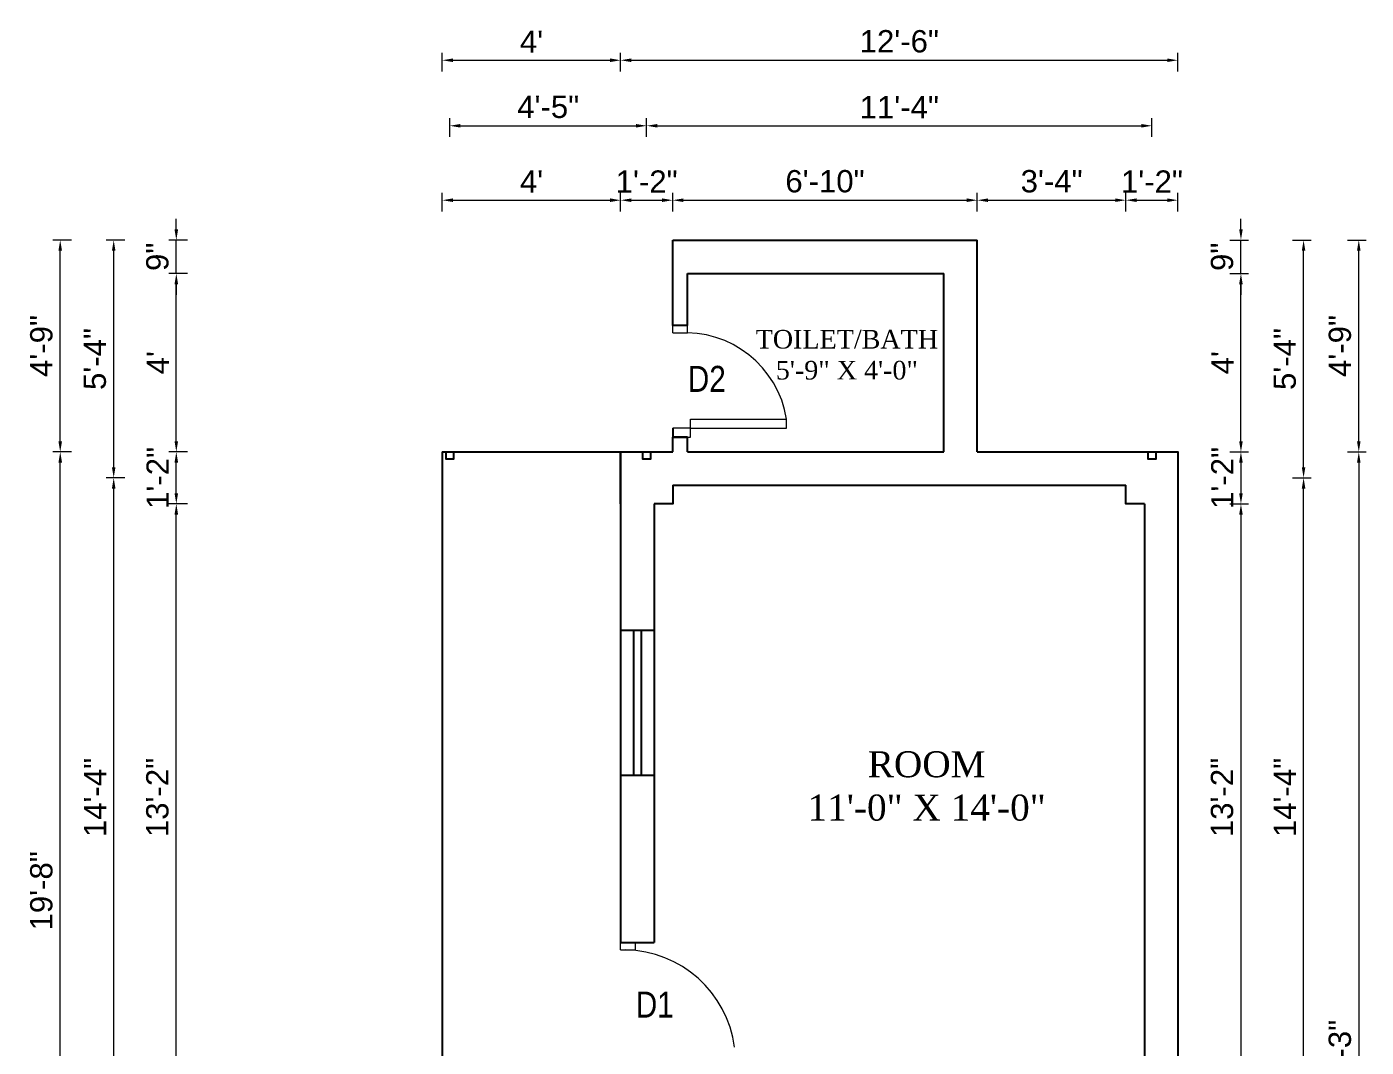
# Model space of a CAD drawing. Header units: inches. Extents: x 0 to 383786, y -45810 to 0.
# Drawn here: x 335864.5 to 336225, y -42253.9 to -41979.3 of the extents above; entities that cross this region are included whole.
import ezdxf

# ---------------------------------------------------------------- set-up
doc = ezdxf.new("R2010")
doc.units = ezdxf.units.IN
doc.header["$LTSCALE"] = 2
doc.header["$MEASUREMENT"] = 0
doc.header["$PDMODE"] = 34
doc.layers.get('0').update_dxf_attribs({"linetype": 'CONTINUOUS'})
doc.layers.get('DEFPOINTS').update_dxf_attribs({"color": 141, "linetype": 'CONTINUOUS'})
for name, color, linetype, lineweight in [('dimension', 160, 'CONTINUOUS', 15), ('steps', 253, 'CONTINUOUS', 20), ('truss', 1, 'CONTINUOUS', 25)]:
    doc.layers.add(name, color=color, linetype=linetype, lineweight=lineweight)
doc.styles.add('Lettring Text', font='arial.ttf')
doc.styles.get("Standard").update_dxf_attribs({"font": 'ARIALN.TTF'})
doc.dimstyles.new('Copy of Standard', dxfattribs={"dimtxt": 6, "dimasz": 2.875, "dimexe": 2, "dimexo": 4, "dimgap": 2, "dimtad": 1, "dimdec": 0, "dimrnd": 1, "dimzin": 0, "dimdsep": 46, "dimlunit": 4, "dimtxsty": 'Lettring Text', "dimcen": 0.1, "dimclrd": 7, "dimclre": 7, "dimclrt": 7, "dimazin": 0, "dimtfac": 0.645, "dimtdec": 0, "dimtmove": 1, "dimatfit": 0, "dimfxl": 3, "dimfxlon": 1, "dimtfillclr": 256, "dimtolj": 1, "dimtzin": 0, "dimlwd": -1, "dimlwe": -1, "dimarcsym": 2})

# ---------------------------------------------------------------- blocks, each defined once
blk = doc.blocks.new('*D437')
at = {"layer": 'DEFPOINTS', "color": 0, "ltscale": 0.5, "transparency": 16777216}
for p in [(336024.35, -42025.94), (335976.35, -42093.67), (336024.35, -42093.67)]:
    blk.add_point(p, dxfattribs=at)
at = {"layer": 'steps', "color": 7, "ltscale": 0.5, "transparency": 16777216}
for p, q in [((335976.35, -42028.94), (335976.35, -42023.94)), ((336024.35, -42028.94), (336024.35, -42023.94)), ((335979.23, -42025.94), (336021.48, -42025.94))]:
    blk.add_line(p, q, dxfattribs=at)
for points in [[(335979.23, -42025.46), (335979.23, -42026.42), (335976.35, -42025.94)], [(336021.48, -42025.46), (336021.48, -42026.42), (336024.35, -42025.94)]]:
    blk.add_solid(points, dxfattribs=at)
at = {"layer": 'steps', "color": 7, "ltscale": 0.5, "transparency": 16777216, "insert": (336000.35, -42020.94), "char_height": 6, "attachment_point": 5, "style": 'Lettring Text'}
blk.add_mtext("\\A1;4'", dxfattribs=at)
blk = doc.blocks.new('*D438')
at = {"layer": 'DEFPOINTS', "color": 0, "ltscale": 0.5, "transparency": 16777216}
for p in [(336038.35, -42025.94), (336038.35, -42036.67), (336024.35, -42093.67)]:
    blk.add_point(p, dxfattribs=at)
at = {"layer": 'steps', "color": 7, "ltscale": 0.5, "transparency": 16777216}
for p, q in [((336024.35, -42028.94), (336024.35, -42023.94)), ((336038.35, -42028.94), (336038.35, -42023.94)), ((336027.23, -42025.94), (336035.48, -42025.94))]:
    blk.add_line(p, q, dxfattribs=at)
for points in [[(336027.23, -42025.46), (336027.23, -42026.42), (336024.35, -42025.94)], [(336035.48, -42025.46), (336035.48, -42026.42), (336038.35, -42025.94)]]:
    blk.add_solid(points, dxfattribs=at)
at = {"layer": 'steps', "color": 7, "ltscale": 0.5, "transparency": 16777216, "insert": (336031.35, -42020.93), "char_height": 6, "attachment_point": 5, "style": 'Lettring Text'}
blk.add_mtext('\\A1;1\'-2"', dxfattribs=at)
blk = doc.blocks.new('*D439')
at = {"layer": 'DEFPOINTS', "color": 0, "ltscale": 0.5, "transparency": 16777216}
for p in [(336120.35, -42025.94), (336038.35, -42036.67), (336120.35, -42036.67)]:
    blk.add_point(p, dxfattribs=at)
at = {"layer": 'steps', "color": 7, "ltscale": 0.5, "transparency": 16777216}
for p, q in [((336038.35, -42028.94), (336038.35, -42023.94)), ((336120.35, -42028.94), (336120.35, -42023.94)), ((336041.23, -42025.94), (336117.48, -42025.94))]:
    blk.add_line(p, q, dxfattribs=at)
for points in [[(336041.23, -42025.46), (336041.23, -42026.42), (336038.35, -42025.94)], [(336117.48, -42025.46), (336117.48, -42026.42), (336120.35, -42025.94)]]:
    blk.add_solid(points, dxfattribs=at)
at = {"layer": 'steps', "color": 7, "ltscale": 0.5, "transparency": 16777216, "insert": (336079.35, -42020.87), "char_height": 6, "attachment_point": 5, "style": 'Lettring Text'}
blk.add_mtext('\\A1;6\'-10"', dxfattribs=at)
blk = doc.blocks.new('*D440')
at = {"layer": 'DEFPOINTS', "color": 0, "ltscale": 0.5, "transparency": 16777216}
for p in [(336160.35, -42025.94), (336120.35, -42036.67), (336160.35, -42102.67)]:
    blk.add_point(p, dxfattribs=at)
at = {"layer": 'steps', "color": 7, "ltscale": 0.5, "transparency": 16777216}
for p, q in [((336120.35, -42028.94), (336120.35, -42023.94)), ((336160.35, -42028.94), (336160.35, -42023.94)), ((336123.23, -42025.94), (336157.48, -42025.94))]:
    blk.add_line(p, q, dxfattribs=at)
for points in [[(336123.23, -42025.46), (336123.23, -42026.42), (336120.35, -42025.94)], [(336157.48, -42025.46), (336157.48, -42026.42), (336160.35, -42025.94)]]:
    blk.add_solid(points, dxfattribs=at)
at = {"layer": 'steps', "color": 7, "ltscale": 0.5, "transparency": 16777216, "insert": (336140.35, -42020.87), "char_height": 6, "attachment_point": 5, "style": 'Lettring Text'}
blk.add_mtext('\\A1;3\'-4"', dxfattribs=at)
blk = doc.blocks.new('*D441')
at = {"layer": 'DEFPOINTS', "color": 0, "ltscale": 0.5, "transparency": 16777216}
for p in [(336174.35, -42025.94), (336174.35, -42093.67), (336160.35, -42102.67)]:
    blk.add_point(p, dxfattribs=at)
at = {"layer": 'steps', "color": 7, "ltscale": 0.5, "transparency": 16777216}
for p, q in [((336160.35, -42028.94), (336160.35, -42023.94)), ((336174.35, -42028.94), (336174.35, -42023.94)), ((336163.23, -42025.94), (336171.48, -42025.94))]:
    blk.add_line(p, q, dxfattribs=at)
for points in [[(336163.23, -42025.46), (336163.23, -42026.42), (336160.35, -42025.94)], [(336171.48, -42025.46), (336171.48, -42026.42), (336174.35, -42025.94)]]:
    blk.add_solid(points, dxfattribs=at)
at = {"layer": 'steps', "color": 7, "ltscale": 0.5, "transparency": 16777216, "insert": (336167.35, -42020.93), "char_height": 6, "attachment_point": 5, "style": 'Lettring Text'}
blk.add_mtext('\\A1;1\'-2"', dxfattribs=at)
blk = doc.blocks.new('*D442')
at = {"layer": 'DEFPOINTS', "color": 0, "ltscale": 0.5, "transparency": 16777216}
for p in [(336031.35, -42005.91), (335978.35, -42094.67), (336031.35, -42100.67)]:
    blk.add_point(p, dxfattribs=at)
at = {"layer": 'steps', "color": 7, "ltscale": 0.5, "transparency": 16777216}
for p, q in [((335978.35, -42008.91), (335978.35, -42003.91)), ((335981.23, -42005.91), (336028.48, -42005.91)), ((336031.35, -42008.91), (336031.35, -42003.91))]:
    blk.add_line(p, q, dxfattribs=at)
for points in [[(335981.23, -42005.43), (335981.23, -42006.39), (335978.35, -42005.91)], [(336028.48, -42005.43), (336028.48, -42006.39), (336031.35, -42005.91)]]:
    blk.add_solid(points, dxfattribs=at)
at = {"layer": 'steps', "color": 7, "ltscale": 0.5, "transparency": 16777216, "insert": (336004.85, -42000.86), "char_height": 6, "attachment_point": 5, "style": 'Lettring Text'}
blk.add_mtext('\\A1;4\'-5"', dxfattribs=at)
blk = doc.blocks.new('*D443')
at = {"layer": 'DEFPOINTS', "color": 0, "ltscale": 0.5, "transparency": 16777216}
for p in [(336167.35, -42005.91), (336167.35, -42094.67), (336031.35, -42100.67)]:
    blk.add_point(p, dxfattribs=at)
at = {"layer": 'steps', "color": 7, "ltscale": 0.5, "transparency": 16777216}
for p, q in [((336031.35, -42008.91), (336031.35, -42003.91)), ((336034.23, -42005.91), (336164.48, -42005.91)), ((336167.35, -42008.91), (336167.35, -42003.91))]:
    blk.add_line(p, q, dxfattribs=at)
for points in [[(336034.23, -42005.43), (336034.23, -42006.39), (336031.35, -42005.91)], [(336164.48, -42005.43), (336164.48, -42006.39), (336167.35, -42005.91)]]:
    blk.add_solid(points, dxfattribs=at)
at = {"layer": 'steps', "color": 7, "ltscale": 0.5, "transparency": 16777216, "insert": (336099.35, -42000.9), "char_height": 6, "attachment_point": 5, "style": 'Lettring Text'}
blk.add_mtext('\\A1;11\'-4"', dxfattribs=at)
blk = doc.blocks.new('*D444')
at = {"layer": 'DEFPOINTS', "color": 0, "ltscale": 0.5, "transparency": 16777216}
for p in [(336024.35, -41988.28), (335976.35, -42093.67), (336024.35, -42093.67)]:
    blk.add_point(p, dxfattribs=at)
at = {"layer": 'steps', "color": 7, "ltscale": 0.5, "transparency": 16777216}
for p, q in [((335976.35, -41991.28), (335976.35, -41986.28)), ((335979.23, -41988.28), (336021.48, -41988.28)), ((336024.35, -41991.28), (336024.35, -41986.28))]:
    blk.add_line(p, q, dxfattribs=at)
for points in [[(335979.23, -41987.8), (335979.23, -41988.76), (335976.35, -41988.28)], [(336021.48, -41987.8), (336021.48, -41988.76), (336024.35, -41988.28)]]:
    blk.add_solid(points, dxfattribs=at)
at = {"layer": 'steps', "color": 7, "ltscale": 0.5, "transparency": 16777216, "insert": (336000.35, -41983.28), "char_height": 6, "attachment_point": 5, "style": 'Lettring Text'}
blk.add_mtext("\\A1;4'", dxfattribs=at)
blk = doc.blocks.new('*D445')
at = {"layer": 'DEFPOINTS', "color": 0, "ltscale": 0.5, "transparency": 16777216}
for p in [(336174.35, -41988.28), (336024.35, -42093.67), (336174.35, -42093.67)]:
    blk.add_point(p, dxfattribs=at)
at = {"layer": 'steps', "color": 7, "ltscale": 0.5, "transparency": 16777216}
for p, q in [((336024.35, -41991.28), (336024.35, -41986.28)), ((336027.23, -41988.28), (336171.48, -41988.28)), ((336174.35, -41991.28), (336174.35, -41986.28))]:
    blk.add_line(p, q, dxfattribs=at)
for points in [[(336027.23, -41987.8), (336027.23, -41988.76), (336024.35, -41988.28)], [(336171.48, -41987.8), (336171.48, -41988.76), (336174.35, -41988.28)]]:
    blk.add_solid(points, dxfattribs=at)
at = {"layer": 'steps', "color": 7, "ltscale": 0.5, "transparency": 16777216, "insert": (336099.35, -41983.21), "char_height": 6, "attachment_point": 5, "style": 'Lettring Text'}
blk.add_mtext('\\A1;12\'-6"', dxfattribs=at)
blk = doc.blocks.new('*D446')
at = {"layer": 'DEFPOINTS', "color": 0, "ltscale": 0.5, "transparency": 16777216}
for p in [(336174.35, -42093.67), (336174.35, -42107.67), (336191.3, -42107.67)]:
    blk.add_point(p, dxfattribs=at)
at = {"layer": 'steps', "color": 7, "ltscale": 0.5, "transparency": 16777216}
for p, q in [((336188.3, -42093.67), (336193.3, -42093.67)), ((336191.3, -42096.55), (336191.3, -42104.8)), ((336188.3, -42107.67), (336193.3, -42107.67))]:
    blk.add_line(p, q, dxfattribs=at)
for points in [[(336190.82, -42096.55), (336191.78, -42096.55), (336191.3, -42093.67)], [(336190.82, -42104.8), (336191.78, -42104.8), (336191.3, -42107.67)]]:
    blk.add_solid(points, dxfattribs=at)
at = {"layer": 'steps', "color": 7, "ltscale": 0.5, "transparency": 16777216, "insert": (336186.29, -42100.67), "char_height": 6, "attachment_point": 5, "rotation": 90, "style": 'Lettring Text'}
blk.add_mtext('\\A1;1\'-2"', dxfattribs=at)
blk = doc.blocks.new('*D447')
at = {"layer": 'DEFPOINTS', "color": 0, "ltscale": 0.5, "transparency": 16777216}
for p in [(336111.35, -42045.67), (336191.3, -42045.67), (336174.35, -42093.67)]:
    blk.add_point(p, dxfattribs=at)
at = {"layer": 'steps', "color": 7, "ltscale": 0.5, "transparency": 16777216}
for p, q in [((336188.3, -42045.67), (336193.3, -42045.67)), ((336191.3, -42090.8), (336191.3, -42048.55)), ((336188.3, -42093.67), (336193.3, -42093.67))]:
    blk.add_line(p, q, dxfattribs=at)
for points in [[(336190.82, -42048.55), (336191.78, -42048.55), (336191.3, -42045.67)], [(336190.82, -42090.8), (336191.78, -42090.8), (336191.3, -42093.67)]]:
    blk.add_solid(points, dxfattribs=at)
at = {"layer": 'steps', "color": 7, "ltscale": 0.5, "transparency": 16777216, "insert": (336186.3, -42069.67), "char_height": 6, "attachment_point": 5, "rotation": 90, "style": 'Lettring Text'}
blk.add_mtext("\\A1;4'", dxfattribs=at)
blk = doc.blocks.new('*D448')
at = {"layer": 'DEFPOINTS', "color": 0, "ltscale": 0.5, "transparency": 16777216}
for p in [(336120.35, -42036.67), (336191.3, -42036.67), (336111.35, -42045.67)]:
    blk.add_point(p, dxfattribs=at)
at = {"layer": 'steps', "color": 7, "ltscale": 0.5, "transparency": 16777216}
for p, q in [((336191.3, -42033.8), (336191.3, -42030.92)), ((336188.3, -42036.67), (336193.3, -42036.67)), ((336191.3, -42045.67), (336191.3, -42036.67)), ((336188.3, -42045.67), (336193.3, -42045.67)), ((336191.3, -42048.55), (336191.3, -42051.42))]:
    blk.add_line(p, q, dxfattribs=at)
for points in [[(336190.82, -42033.8), (336191.78, -42033.8), (336191.3, -42036.67)], [(336190.82, -42048.55), (336191.78, -42048.55), (336191.3, -42045.67)]]:
    blk.add_solid(points, dxfattribs=at)
at = {"layer": 'steps', "color": 7, "ltscale": 0.5, "transparency": 16777216, "insert": (336186.24, -42041.17), "char_height": 6, "attachment_point": 5, "rotation": 90, "style": 'Lettring Text'}
blk.add_mtext('\\A1;9"', dxfattribs=at)
blk = doc.blocks.new('*D449')
at = {"layer": 'DEFPOINTS', "color": 0, "ltscale": 0.5, "transparency": 16777216}
for p in [(336174.35, -42107.67), (336174.35, -42265.67), (336191.3, -42265.67)]:
    blk.add_point(p, dxfattribs=at)
at = {"layer": 'steps', "color": 7, "ltscale": 0.5, "transparency": 16777216}
for p, q in [((336188.3, -42107.67), (336193.3, -42107.67)), ((336191.3, -42110.55), (336191.3, -42262.8)), ((336188.3, -42265.67), (336193.3, -42265.67))]:
    blk.add_line(p, q, dxfattribs=at)
for points in [[(336190.82, -42110.55), (336191.78, -42110.55), (336191.3, -42107.67)], [(336190.82, -42262.8), (336191.78, -42262.8), (336191.3, -42265.67)]]:
    blk.add_solid(points, dxfattribs=at)
at = {"layer": 'steps', "color": 7, "ltscale": 0.5, "transparency": 16777216, "insert": (336186.24, -42186.67), "char_height": 6, "attachment_point": 5, "rotation": 90, "style": 'Lettring Text'}
blk.add_mtext('\\A1;13\'-2"', dxfattribs=at)
blk = doc.blocks.new('*D454')
at = {"layer": 'DEFPOINTS', "color": 0, "ltscale": 0.5, "transparency": 16777216}
for p in [(336174.35, -42100.67), (336208.16, -42100.67), (336174.35, -42272.67)]:
    blk.add_point(p, dxfattribs=at)
at = {"layer": 'steps', "color": 7, "ltscale": 0.5, "transparency": 16777216}
for p, q in [((336205.16, -42100.67), (336210.16, -42100.67)), ((336208.16, -42269.8), (336208.16, -42103.55)), ((336205.16, -42272.67), (336210.16, -42272.67))]:
    blk.add_line(p, q, dxfattribs=at)
for points in [[(336207.68, -42103.55), (336208.64, -42103.55), (336208.16, -42100.67)], [(336207.68, -42269.8), (336208.64, -42269.8), (336208.16, -42272.67)]]:
    blk.add_solid(points, dxfattribs=at)
at = {"layer": 'steps', "color": 7, "ltscale": 0.5, "transparency": 16777216, "insert": (336203.15, -42186.67), "char_height": 6, "attachment_point": 5, "rotation": 90, "style": 'Lettring Text'}
blk.add_mtext('\\A1;14\'-4"', dxfattribs=at)
blk = doc.blocks.new('*D455')
at = {"layer": 'DEFPOINTS', "color": 0, "ltscale": 0.5, "transparency": 16777216}
for p in [(336120.35, -42036.67), (336208.16, -42036.67), (336174.35, -42100.67)]:
    blk.add_point(p, dxfattribs=at)
at = {"layer": 'steps', "color": 7, "ltscale": 0.5, "transparency": 16777216}
for p, q in [((336205.16, -42036.67), (336210.16, -42036.67)), ((336208.16, -42097.8), (336208.16, -42039.55)), ((336205.16, -42100.67), (336210.16, -42100.67))]:
    blk.add_line(p, q, dxfattribs=at)
for points in [[(336207.68, -42039.55), (336208.64, -42039.55), (336208.16, -42036.67)], [(336207.68, -42097.8), (336208.64, -42097.8), (336208.16, -42100.67)]]:
    blk.add_solid(points, dxfattribs=at)
at = {"layer": 'steps', "color": 7, "ltscale": 0.5, "transparency": 16777216, "insert": (336203.11, -42068.67), "char_height": 6, "attachment_point": 5, "rotation": 90, "style": 'Lettring Text'}
blk.add_mtext('\\A1;5\'-4"', dxfattribs=at)
blk = doc.blocks.new('*D456')
at = {"layer": 'DEFPOINTS', "color": 0, "ltscale": 0.5, "transparency": 16777216}
for p in [(336174.35, -42093.67), (336174.35, -42420.67), (336223.02, -42420.67)]:
    blk.add_point(p, dxfattribs=at)
at = {"layer": 'steps', "color": 7, "ltscale": 0.5, "transparency": 16777216}
for p, q in [((336220.02, -42093.67), (336225.02, -42093.67)), ((336223.02, -42096.55), (336223.02, -42417.8)), ((336220.02, -42420.67), (336225.02, -42420.67))]:
    blk.add_line(p, q, dxfattribs=at)
for points in [[(336222.54, -42096.55), (336223.5, -42096.55), (336223.02, -42093.67)], [(336222.54, -42417.8), (336223.5, -42417.8), (336223.02, -42420.67)]]:
    blk.add_solid(points, dxfattribs=at)
at = {"layer": 'steps', "color": 7, "ltscale": 0.5, "transparency": 16777216, "insert": (336217.95, -42257.17), "char_height": 6, "attachment_point": 5, "rotation": 90, "style": 'Lettring Text'}
blk.add_mtext('\\A1;27\'-3"', dxfattribs=at)
blk = doc.blocks.new('*D457')
at = {"layer": 'DEFPOINTS', "color": 0, "ltscale": 0.5, "transparency": 16777216}
for p in [(336120.35, -42036.67), (336223.02, -42036.67), (336174.35, -42093.67)]:
    blk.add_point(p, dxfattribs=at)
at = {"layer": 'steps', "color": 7, "ltscale": 0.5, "transparency": 16777216}
for p, q in [((336220.02, -42036.67), (336225.02, -42036.67)), ((336223.02, -42090.8), (336223.02, -42039.55)), ((336220.02, -42093.67), (336225.02, -42093.67))]:
    blk.add_line(p, q, dxfattribs=at)
for points in [[(336222.54, -42039.55), (336223.5, -42039.55), (336223.02, -42036.67)], [(336222.54, -42090.8), (336223.5, -42090.8), (336223.02, -42093.67)]]:
    blk.add_solid(points, dxfattribs=at)
at = {"layer": 'steps', "color": 7, "ltscale": 0.5, "transparency": 16777216, "insert": (336217.96, -42065.17), "char_height": 6, "attachment_point": 5, "rotation": 90, "style": 'Lettring Text'}
blk.add_mtext('\\A1;4\'-9"', dxfattribs=at)
blk = doc.blocks.new('*D473')
at = {"layer": 'DEFPOINTS', "color": 0, "ltscale": 0.5, "transparency": 16777216}
for p in [(335904.75, -42107.67), (336024.35, -42107.67), (336033.35, -42265.67)]:
    blk.add_point(p, dxfattribs=at)
at = {"layer": 'steps', "color": 7, "ltscale": 0.5, "transparency": 16777216}
for p, q in [((335907.75, -42107.67), (335902.75, -42107.67)), ((335904.75, -42262.8), (335904.75, -42110.55)), ((335907.75, -42265.67), (335902.75, -42265.67))]:
    blk.add_line(p, q, dxfattribs=at)
for points in [[(335904.27, -42110.55), (335905.23, -42110.55), (335904.75, -42107.67)], [(335904.27, -42262.8), (335905.23, -42262.8), (335904.75, -42265.67)]]:
    blk.add_solid(points, dxfattribs=at)
at = {"layer": 'steps', "color": 7, "ltscale": 0.5, "transparency": 16777216, "insert": (335899.68, -42186.67), "char_height": 6, "attachment_point": 5, "rotation": 90, "style": 'Lettring Text'}
blk.add_mtext('\\A1;13\'-2"', dxfattribs=at)
blk = doc.blocks.new('*D474')
at = {"layer": 'DEFPOINTS', "color": 0, "ltscale": 0.5, "transparency": 16777216}
for p in [(335904.75, -42093.67), (336024.35, -42093.67), (336024.35, -42107.67)]:
    blk.add_point(p, dxfattribs=at)
at = {"layer": 'steps', "color": 7, "ltscale": 0.5, "transparency": 16777216}
for p, q in [((335907.75, -42093.67), (335902.75, -42093.67)), ((335904.75, -42104.8), (335904.75, -42096.55)), ((335907.75, -42107.67), (335902.75, -42107.67))]:
    blk.add_line(p, q, dxfattribs=at)
for points in [[(335904.27, -42096.55), (335905.23, -42096.55), (335904.75, -42093.67)], [(335904.27, -42104.8), (335905.23, -42104.8), (335904.75, -42107.67)]]:
    blk.add_solid(points, dxfattribs=at)
at = {"layer": 'steps', "color": 7, "ltscale": 0.5, "transparency": 16777216, "insert": (335899.73, -42100.67), "char_height": 6, "attachment_point": 5, "rotation": 90, "style": 'Lettring Text'}
blk.add_mtext('\\A1;1\'-2"', dxfattribs=at)
blk = doc.blocks.new('*D475')
at = {"layer": 'DEFPOINTS', "color": 0, "ltscale": 0.5, "transparency": 16777216}
for p in [(335904.75, -42045.67), (336042.35, -42045.67), (336024.35, -42093.67)]:
    blk.add_point(p, dxfattribs=at)
at = {"layer": 'steps', "color": 7, "ltscale": 0.5, "transparency": 16777216}
for p, q in [((335907.75, -42045.67), (335902.75, -42045.67)), ((335904.75, -42090.8), (335904.75, -42048.55)), ((335907.75, -42093.67), (335902.75, -42093.67))]:
    blk.add_line(p, q, dxfattribs=at)
for points in [[(335904.27, -42048.55), (335905.23, -42048.55), (335904.75, -42045.67)], [(335904.27, -42090.8), (335905.23, -42090.8), (335904.75, -42093.67)]]:
    blk.add_solid(points, dxfattribs=at)
at = {"layer": 'steps', "color": 7, "ltscale": 0.5, "transparency": 16777216, "insert": (335899.75, -42069.67), "char_height": 6, "attachment_point": 5, "rotation": 90, "style": 'Lettring Text'}
blk.add_mtext("\\A1;4'", dxfattribs=at)
blk = doc.blocks.new('*D476')
at = {"layer": 'DEFPOINTS', "color": 0, "ltscale": 0.5, "transparency": 16777216}
for p in [(335904.75, -42036.67), (336038.35, -42036.67), (336042.35, -42045.67)]:
    blk.add_point(p, dxfattribs=at)
at = {"layer": 'steps', "color": 7, "ltscale": 0.5, "transparency": 16777216}
for p, q in [((335904.75, -42033.8), (335904.75, -42030.92)), ((335907.75, -42036.67), (335902.75, -42036.67)), ((335904.75, -42045.67), (335904.75, -42036.67)), ((335907.75, -42045.67), (335902.75, -42045.67)), ((335904.75, -42048.55), (335904.75, -42051.42))]:
    blk.add_line(p, q, dxfattribs=at)
for points in [[(335904.27, -42033.8), (335905.23, -42033.8), (335904.75, -42036.67)], [(335904.27, -42048.55), (335905.23, -42048.55), (335904.75, -42045.67)]]:
    blk.add_solid(points, dxfattribs=at)
at = {"layer": 'steps', "color": 7, "ltscale": 0.5, "transparency": 16777216, "insert": (335899.68, -42041.17), "char_height": 6, "attachment_point": 5, "rotation": 90, "style": 'Lettring Text'}
blk.add_mtext('\\A1;9"', dxfattribs=at)
blk = doc.blocks.new('*D478')
at = {"layer": 'DEFPOINTS', "color": 0, "ltscale": 0.5, "transparency": 16777216}
for p in [(335887.9, -42100.67), (336024.35, -42100.67), (336174.35, -42272.67)]:
    blk.add_point(p, dxfattribs=at)
at = {"layer": 'steps', "color": 7, "ltscale": 0.5, "transparency": 16777216}
for p, q in [((335890.9, -42100.67), (335885.9, -42100.67)), ((335887.9, -42269.8), (335887.9, -42103.55)), ((335890.9, -42272.67), (335885.9, -42272.67))]:
    blk.add_line(p, q, dxfattribs=at)
for points in [[(335887.42, -42103.55), (335888.38, -42103.55), (335887.9, -42100.67)], [(335887.42, -42269.8), (335888.38, -42269.8), (335887.9, -42272.67)]]:
    blk.add_solid(points, dxfattribs=at)
at = {"layer": 'steps', "color": 7, "ltscale": 0.5, "transparency": 16777216, "insert": (335882.89, -42186.67), "char_height": 6, "attachment_point": 5, "rotation": 90, "style": 'Lettring Text'}
blk.add_mtext('\\A1;14\'-4"', dxfattribs=at)
blk = doc.blocks.new('*D479')
at = {"layer": 'DEFPOINTS', "color": 0, "ltscale": 0.5, "transparency": 16777216}
for p in [(335887.9, -42036.67), (336038.35, -42036.67), (336024.35, -42100.67)]:
    blk.add_point(p, dxfattribs=at)
at = {"layer": 'steps', "color": 7, "ltscale": 0.5, "transparency": 16777216}
for p, q in [((335890.9, -42036.67), (335885.9, -42036.67)), ((335887.9, -42097.8), (335887.9, -42039.55)), ((335890.9, -42100.67), (335885.9, -42100.67))]:
    blk.add_line(p, q, dxfattribs=at)
for points in [[(335887.42, -42039.55), (335888.38, -42039.55), (335887.9, -42036.67)], [(335887.42, -42097.8), (335888.38, -42097.8), (335887.9, -42100.67)]]:
    blk.add_solid(points, dxfattribs=at)
at = {"layer": 'steps', "color": 7, "ltscale": 0.5, "transparency": 16777216, "insert": (335882.85, -42068.67), "char_height": 6, "attachment_point": 5, "rotation": 90, "style": 'Lettring Text'}
blk.add_mtext('\\A1;5\'-4"', dxfattribs=at)
blk = doc.blocks.new('*D481')
at = {"layer": 'DEFPOINTS', "color": 0, "ltscale": 0.5, "transparency": 16777216}
for p in [(335873.51, -42093.67), (335976.35, -42093.67), (335916.35, -42329.91)]:
    blk.add_point(p, dxfattribs=at)
at = {"layer": 'steps', "color": 7, "ltscale": 0.5, "transparency": 16777216}
for p, q in [((335876.51, -42093.67), (335871.51, -42093.67)), ((335873.51, -42327.03), (335873.51, -42096.55)), ((335876.51, -42329.91), (335871.51, -42329.91))]:
    blk.add_line(p, q, dxfattribs=at)
for points in [[(335873.03, -42096.55), (335873.99, -42096.55), (335873.51, -42093.67)], [(335873.03, -42327.03), (335873.99, -42327.03), (335873.51, -42329.91)]]:
    blk.add_solid(points, dxfattribs=at)
at = {"layer": 'steps', "color": 7, "ltscale": 0.5, "transparency": 16777216, "insert": (335868.45, -42211.79), "char_height": 6, "attachment_point": 5, "rotation": 90, "style": 'Lettring Text'}
blk.add_mtext('\\A1;19\'-8"', dxfattribs=at)
blk = doc.blocks.new('*D482')
at = {"layer": 'DEFPOINTS', "color": 0, "ltscale": 0.5, "transparency": 16777216}
for p in [(335873.51, -42036.67), (336038.35, -42036.67), (335976.35, -42093.67)]:
    blk.add_point(p, dxfattribs=at)
at = {"layer": 'steps', "color": 7, "ltscale": 0.5, "transparency": 16777216}
for p, q in [((335876.51, -42036.67), (335871.51, -42036.67)), ((335873.51, -42090.8), (335873.51, -42039.55)), ((335876.51, -42093.67), (335871.51, -42093.67))]:
    blk.add_line(p, q, dxfattribs=at)
for points in [[(335873.03, -42039.55), (335873.99, -42039.55), (335873.51, -42036.67)], [(335873.03, -42090.8), (335873.99, -42090.8), (335873.51, -42093.67)]]:
    blk.add_solid(points, dxfattribs=at)
at = {"layer": 'steps', "color": 7, "ltscale": 0.5, "transparency": 16777216, "insert": (335868.45, -42065.17), "char_height": 6, "attachment_point": 5, "rotation": 90, "style": 'Lettring Text'}
blk.add_mtext('\\A1;4\'-9"', dxfattribs=at)

msp = doc.modelspace()

# ---------------------------------------------------------------- linework, layer by layer
at = {"ltscale": 0.5}
for p, q in [((336038.35, -42036.67), (336120.35, -42036.67)), ((336038.35, -42059.67), (336038.35, -42036.67)), ((336120.35, -42093.67), (336120.35, -42036.67)), ((336042.35, -42045.67), (336111.35, -42045.67)), ((336042.35, -42059.67), (336042.35, -42045.67)), ((336111.35, -42093.67), (336111.35, -42045.67)), ((336042.35, -42059.67), (336038.35, -42059.67)), ((336038.35, -42093.67), (336038.35, -42089.67)), ((336042.35, -42089.67), (336038.35, -42089.67)), ((336042.35, -42093.67), (336042.35, -42089.67)), ((336042.35, -42093.67), (336042.35, -42089.67)), ((335976.35, -42093.67), (336038.35, -42093.67)), ((336042.35, -42093.67), (336111.35, -42093.67)), ((336120.35, -42093.67), (336174.35, -42093.67)), ((336038.35, -42102.67), (336160.35, -42102.67)), ((336024.35, -42141.67), (336033.35, -42141.67)), ((336027.85, -42141.67), (336027.85, -42180.67)), ((336029.85, -42141.67), (336029.85, -42180.67)), ((336024.35, -42180.67), (336033.35, -42180.67)), ((336024.35, -42225.67), (336033.35, -42225.67))]:
    msp.add_line(p, q, dxfattribs=at)
at = {"color": 242, "ltscale": 0.5, "true_color": 0xcd2027}
for p, q in [((335976.35, -42093.67), (335976.35, -42329.67)), ((336024.35, -42093.67), (336024.35, -42225.67)), ((336174.35, -42093.67), (336174.35, -42420.67)), ((336033.35, -42107.67), (336033.35, -42225.67)), ((336165.35, -42107.67), (336165.35, -42265.67))]:
    msp.add_line(p, q, dxfattribs=at)
at = {"ltscale": 0.5}
for points in [[(335979.35, -42093.67), (335979.35, -42095.67), (335977.35, -42095.67), (335977.35, -42093.67)], [(336032.35, -42093.67), (336032.35, -42095.67), (336030.35, -42095.67), (336030.35, -42093.67)], [(336168.35, -42093.67), (336168.35, -42095.67), (336166.35, -42095.67), (336166.35, -42093.67)]]:
    msp.add_lwpolyline(points, close=True, dxfattribs=at)
for points in [[(336024.35, -42107.67), (336024.35, -42093.67), (336038.35, -42093.67)], [(336160.35, -42093.67), (336174.35, -42093.67), (336174.35, -42107.67)], [(336038.35, -42102.67), (336038.35, -42107.67), (336033.35, -42107.67)], [(336165.35, -42107.67), (336160.35, -42107.67), (336160.35, -42102.67)]]:
    msp.add_lwpolyline(points, dxfattribs=at)
at = {"layer": 'dimension', "ltscale": 7}
for p, q in [((336038.35, -42059.67), (336042.35, -42059.67)), ((336038.35, -42061.67), (336038.35, -42059.67)), ((336042.35, -42061.67), (336042.35, -42059.67)), ((336038.35, -42061.67), (336042.35, -42061.67)), ((336043.15, -42084.87), (336069.03, -42084.87)), ((336043.15, -42087.27), (336043.15, -42084.87)), ((336069.03, -42087.27), (336069.03, -42084.87)), ((336043.15, -42087.27), (336038.35, -42087.27)), ((336038.35, -42087.27), (336038.35, -42089.67)), ((336043.15, -42087.27), (336069.03, -42087.27)), ((336043.15, -42089.67), (336043.15, -42087.27)), ((336038.35, -42089.67), (336043.15, -42089.67)), ((336024.35, -42225.67), (336028.35, -42225.67)), ((336024.35, -42227.67), (336024.35, -42225.67)), ((336028.35, -42227.67), (336028.35, -42225.67)), ((336024.35, -42227.67), (336028.35, -42227.67))]:
    msp.add_line(p, q, dxfattribs=at)
for centre, radius, start, end in [((336041.71, -42089.27), 27.67, 9.1337, 94.3044), ((336025.09, -42257.88), 30.21, 7.6166, 88.9643)]:
    msp.add_arc(centre, radius, start, end, dxfattribs=at)
at = {"layer": 'truss', "ltscale": 7}
for p, q in [((336038.35, -42087.27), (336038.35, -42089.67)), ((336038.35, -42089.67), (336042.35, -42089.67))]:
    msp.add_line(p, q, dxfattribs=at)

# ---------------------------------------------------------------- texts
at = {"layer": 'steps', "color": 7, "ltscale": 0.3, "width": 70.3269, "attachment_point": 2}
for s, insert, char_height in [('{\\fTimes New Roman|b0|i0|c0|p18;TOILET/BATH \\P5\'-9" X 4\'-0"}', (336085.24, -42060.85), 5), ('{\\fTimes New Roman|b0|i0|c0|p18;ROOM \\P11\'-0" X 14\'-0"}', (336106.71, -42174.23), 7)]:
    msp.add_mtext(s, dxfattribs=dict(at, insert=insert, char_height=char_height))
at = {"layer": 'steps', "color": 7, "ltscale": 0.3, "char_height": 7, "attachment_point": 8}
for s, insert in [('D2', (336047.53, -42077.52)), ('{\\W1;D1}', (336033.53, -42245.9))]:
    msp.add_mtext_dynamic_manual_height_columns(s, width=18.6213, gutter_width=40, heights=[0], dxfattribs=dict(at, insert=insert))

# ---------------------------------------------------------------- dimensions: what is measured, and where the dimension line sits
at = {"layer": 'steps', "ltscale": 0.5}
for base, p1, p2, picture, middle in [((336024.35, -41988.28), (335976.35, -42093.67), (336024.35, -42093.67), '*D444', (336000.35, -41983.28)), ((336174.35, -41988.28), (336024.35, -42093.67), (336174.35, -42093.67), '*D445', (336099.35, -41983.21)), ((336031.35, -42005.91), (335978.35, -42094.67), (336031.35, -42100.67), '*D442', (336004.85, -42000.86)), ((336167.35, -42005.91), (336031.35, -42100.67), (336167.35, -42094.67), '*D443', (336099.35, -42000.9)), ((336024.35, -42025.94), (335976.35, -42093.67), (336024.35, -42093.67), '*D437', (336000.35, -42020.94)), ((336120.35, -42025.94), (336038.35, -42036.67), (336120.35, -42036.67), '*D439', (336079.35, -42020.87)), ((336160.35, -42025.94), (336120.35, -42036.67), (336160.35, -42102.67), '*D440', (336140.35, -42020.87))]:
    dim = msp.add_linear_dim(base=base, p1=p1, p2=p2, dimstyle='Copy of Standard', dxfattribs=at)
    dim.commit()
    dim.dimension.update_dxf_attribs({"geometry": picture, "text_midpoint": middle})
for base, p1, p2, picture, middle in [((336038.35, -42025.94), (336024.35, -42093.67), (336038.35, -42036.67), '*D438', (336031.35, -42025.94)), ((336174.35, -42025.94), (336160.35, -42102.67), (336174.35, -42093.67), '*D441', (336167.35, -42025.94))]:
    dim = msp.add_linear_dim(base=base, p1=p1, p2=p2, dimstyle='Copy of Standard', dxfattribs=at)
    dim.commit()
    dim.dimension.update_dxf_attribs({"geometry": picture, "text_midpoint": middle, "dimtype": 160})
for base, p1, p2, picture, middle in [((335904.75, -42036.67), (336042.35, -42045.67), (336038.35, -42036.67), '*D476', (335904.75, -42041.17)), ((336191.3, -42036.67), (336111.35, -42045.67), (336120.35, -42036.67), '*D448', (336191.3, -42041.17)), ((335904.75, -42093.67), (336024.35, -42107.67), (336024.35, -42093.67), '*D474', (335904.75, -42100.67)), ((336191.3, -42107.67), (336174.35, -42093.67), (336174.35, -42107.67), '*D446', (336191.3, -42100.67))]:
    dim = msp.add_linear_dim(base=base, p1=p1, p2=p2, angle=90, dimstyle='Copy of Standard', dxfattribs=at)
    dim.commit()
    dim.dimension.update_dxf_attribs({"geometry": picture, "text_midpoint": middle, "dimtype": 160})
for base, p1, p2, picture, middle in [((335873.51, -42036.67), (335976.35, -42093.67), (336038.35, -42036.67), '*D482', (335868.45, -42065.17)), ((335887.9, -42036.67), (336024.35, -42100.67), (336038.35, -42036.67), '*D479', (335882.85, -42068.67)), ((336208.16, -42036.67), (336174.35, -42100.67), (336120.35, -42036.67), '*D455', (336203.11, -42068.67)), ((336223.02, -42036.67), (336174.35, -42093.67), (336120.35, -42036.67), '*D457', (336217.96, -42065.17)), ((335904.75, -42045.67), (336024.35, -42093.67), (336042.35, -42045.67), '*D475', (335899.75, -42069.67)), ((336191.3, -42045.67), (336174.35, -42093.67), (336111.35, -42045.67), '*D447', (336186.3, -42069.67)), ((335873.51, -42093.67), (335916.35, -42329.91), (335976.35, -42093.67), '*D481', (335868.45, -42211.79)), ((336223.02, -42420.67), (336174.35, -42093.67), (336174.35, -42420.67), '*D456', (336217.95, -42257.17)), ((335887.9, -42100.67), (336174.35, -42272.67), (336024.35, -42100.67), '*D478', (335882.89, -42186.67)), ((336208.16, -42100.67), (336174.35, -42272.67), (336174.35, -42100.67), '*D454', (336203.15, -42186.67)), ((335904.75, -42107.67), (336033.35, -42265.67), (336024.35, -42107.67), '*D473', (335899.68, -42186.67)), ((336191.3, -42265.67), (336174.35, -42107.67), (336174.35, -42265.67), '*D449', (336186.24, -42186.67))]:
    dim = msp.add_linear_dim(base=base, p1=p1, p2=p2, angle=90, dimstyle='Copy of Standard', dxfattribs=at)
    dim.commit()
    dim.dimension.update_dxf_attribs({"geometry": picture, "text_midpoint": middle})

doc.saveas('drawing.dxf')
